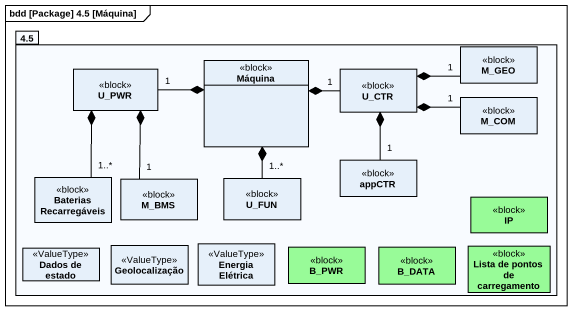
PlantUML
@startuml
mainframe bdd [Package] 4.5 [Máquina]
hide circle
hide empty members
package "4.5" as p4_5 {
  class U_PWR <<block>>
  class Máquina <<block>>
  class U_CTR <<block>>
  class M_GEO <<block>>
  class M_COM <<block>>
  class "Baterias Recarregáveis" as Baterias_Recarregáveis <<block>>
  class M_BMS <<block>>
  class U_FUN <<block>>
  class appCTR <<block>>
  class IP <<block>> #98FB98
  class "Dados de estado" as Dados_de_estado <<ValueType>>
  class Geolocalização <<ValueType>>
  class "Energia Elétrica" as Energia_Elétrica <<ValueType>>
  class B_PWR <<block>> #98FB98
  class B_DATA <<block>> #98FB98
  class "Lista de pontos de carregamento" as Lista_de_pontos_de <<block>> #98FB98
}
U_PWR "1" -right-* Máquina
U_CTR "1" -left-* Máquina
M_GEO "1" -left-* U_CTR
M_COM "1" -left-* U_CTR
Baterias_Recarregáveis "1..*" -up-* U_PWR
M_BMS "1" -up-* U_PWR
U_FUN "1..*" -up-* Máquina
appCTR "1" -up-* U_CTR
@enduml
